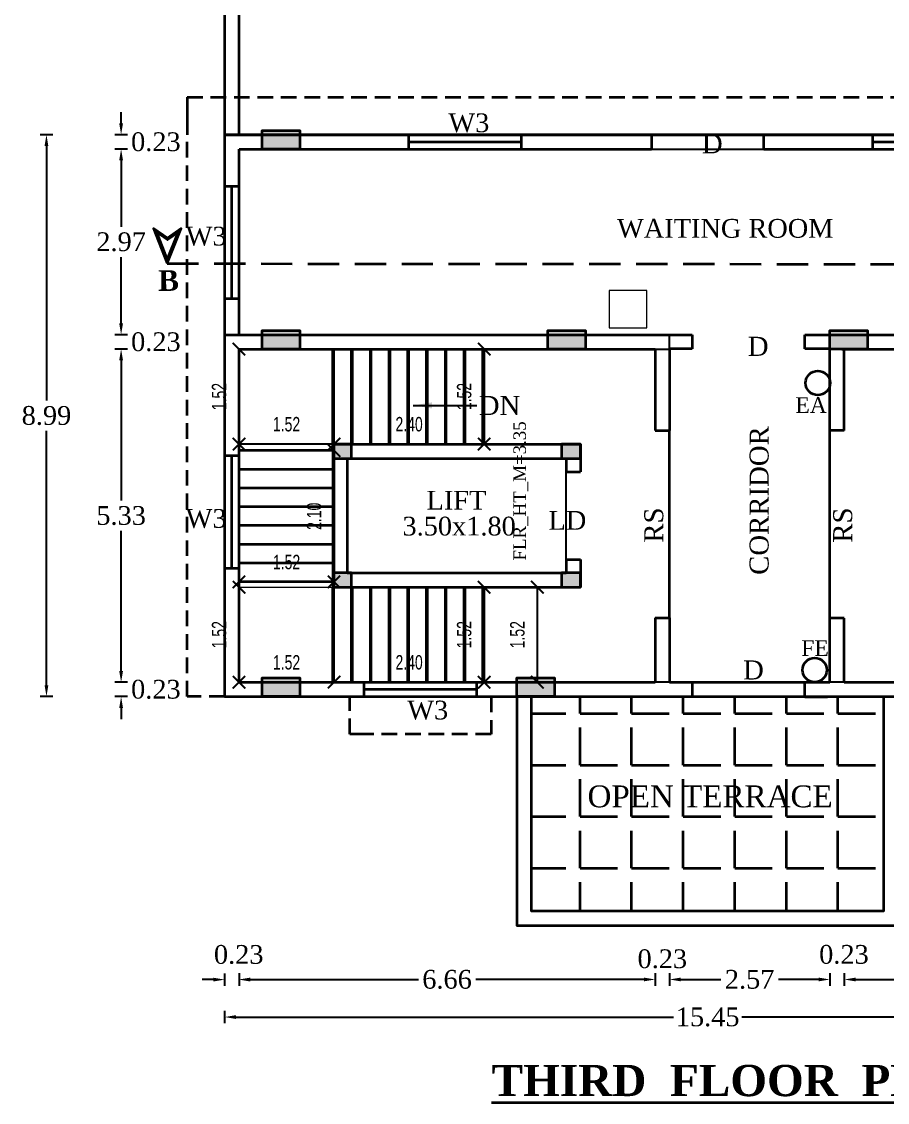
# Model space of a CAD drawing. Header units: metres. Extents: x 7518 to 7619, y -2370 to -2298.
# Drawn here: x 7596.47 to 7610.32, y -2367.58 to -2350.29 of the extents above; entities that cross this region are included whole.
import ezdxf

# ---------------------------------------------------------------- set-up
doc = ezdxf.new("R2010")
doc.units = ezdxf.units.M
doc.header["$MEASUREMENT"] = 0
doc.header["$PDMODE"] = 98
doc.linetypes.add('DASHED', pattern=[0.75, 0.5, -0.25])
doc.linetypes.add('DASHED2', pattern=[0.375, 0.25, -0.125])
for name, color, linetype in [('BLK_1_FLR_3_AC_ROOM_1', 2, 'Continuous'), ('BLK_1_FLR_3_BLT_UP_AREA', 18, 'Continuous'), ('BLK_1_FLR_3_CARPET_AREA', 10, 'Continuous'), ('BLK_1_FLR_3_EXIT_WIDTH_STAIR', 1, 'Continuous'), ('BLK_1_FLR_3_LIFT_1', 30, 'Continuous'), ('BLK_1_FLR_3_STAIR_1', 1, 'Continuous'), ('BLK_1_FLR_4_ROOF_AREA', 54, 'Continuous')]:
    doc.layers.add(name, color=color, linetype=linetype)
for name, color, linetype, lineweight in [('BLK_1_FLR_3_DRINKING_WATER', 7, 'Continuous', 5), ('BLK_1_FLR_3_STAIR_1_FLIGHT_1', 7, 'Continuous', 0), ('BLK_1_FLR_3_STAIR_1_FLIGHT_2', 7, 'Continuous', 0), ('BLK_1_FLR_3_STAIR_1_FLIGHT_3', 7, 'Continuous', 0), ('BLK_1_FLR_3_STAIR_1_LANDING_1', 7, 'Continuous', 0), ('BLK_1_FLR_3_STAIR_1_LANDING_2', 7, 'Continuous', 0)]:
    doc.layers.add(name, color=color, linetype=linetype, lineweight=lineweight)
doc.styles.add('DIM 100', font='ARIALN.TTF', dxfattribs={"width": 0.85, "height": 0.23})
doc.styles.get("Standard").update_dxf_attribs({"font": 'times.ttf'})
doc.dimstyles.new('GRID DIM 400', dxfattribs={"dimscale": 0, "dimtxt": 0.8, "dimasz": 0.2, "dimexe": 0, "dimexo": 0, "dimgap": 0.2, "dimtad": 0, "dimlfac": -0.1, "dimzin": 1, "dimdsep": 46, "dimtxsty": 'DIM 100', "dimblk": 'ARCHTICK', "dimcen": 0, "dimclrd": 256, "dimclre": 252, "dimclrt": 4, "dimazin": 0, "dimtfac": 1, "dimtix": 1, "dimtofl": 0, "dimtmove": 2, "dimatfit": 0, "dimfxl": 0, "dimtolj": 1, "dimtzin": 0, "dimarcsym": 0})
doc.dimstyles.get("Standard").update_dxf_attribs({"dimtxt": 0.3, "dimasz": 0.18, "dimexe": 0.1, "dimexo": 0.1, "dimgap": 0.09, "dimtad": 0, "dimtih": 1, "dimtoh": 1, "dimzin": 0, "dimdsep": 46, "dimtxsty": 'Standard', "dimcen": 0.09, "dimadec": 0, "dimazin": 0, "dimtfac": 1, "dimtofl": 0, "dimtmove": 0, "dimatfit": 3, "dimfxl": 0, "dimtolj": 1, "dimtzin": 0, "dimarcsym": 0})
doc.dimstyles.new('STANDARD$0', dxfattribs={"dimtxt": 0.3, "dimasz": 0.18, "dimexe": 0.1, "dimexo": 0.1, "dimgap": 0.09, "dimtad": 0, "dimtih": 1, "dimtoh": 1, "dimzin": 1, "dimdsep": 46, "dimtxsty": 'Standard', "dimcen": 0.1, "dimadec": 3, "dimazin": 0, "dimtfac": 1, "dimtofl": 0, "dimtmove": 0, "dimatfit": 3, "dimfxl": 0, "dimtolj": 1, "dimtzin": 0, "dimarcsym": 0})

# ---------------------------------------------------------------- blocks, each defined once
blk = doc.blocks.new('*D23')
at = {"color": 0, "lineweight": -2}
for p, q in [((7598.166, -2355.525), (7597.966, -2355.525)), ((7598.066, -2355.705), (7598.066, -2357.947)), ((7598.066, -2360.675), (7598.066, -2358.433)), ((7598.166, -2360.855), (7597.966, -2360.855))]:
    blk.add_line(p, q, dxfattribs=at)
at = {"color": 0, "lineweight": 35}
for points in [[(7598.036, -2355.705), (7598.096, -2355.705), (7598.066, -2355.525)], [(7598.036, -2360.675), (7598.096, -2360.675), (7598.066, -2360.855)]]:
    blk.add_solid(points, dxfattribs=at)
at = {"layer": 'Defpoints', "color": 0, "lineweight": 35}
for p in [(7598.907, -2355.525), (7598.066, -2360.855), (7598.907, -2360.855)]:
    blk.add_point(p, dxfattribs=at)
at = {"color": 0, "lineweight": 35, "insert": (7598.066, -2358.19), "char_height": 0.3, "attachment_point": 5}
blk.add_mtext('\\A1;5.33', dxfattribs=at)
blk = doc.blocks.new('*D24')
at = {"color": 0, "lineweight": -2}
for p, q in [((7598.066, -2355.115), (7598.066, -2354.935)), ((7598.166, -2355.295), (7597.966, -2355.295)), ((7598.166, -2355.525), (7597.966, -2355.525)), ((7598.066, -2355.705), (7598.066, -2355.885))]:
    blk.add_line(p, q, dxfattribs=at)
at = {"color": 0, "lineweight": 35}
for points in [[(7598.036, -2355.115), (7598.096, -2355.115), (7598.066, -2355.295)], [(7598.036, -2355.705), (7598.096, -2355.705), (7598.066, -2355.525)]]:
    blk.add_solid(points, dxfattribs=at)
at = {"layer": 'Defpoints', "color": 0, "lineweight": 35}
for p in [(7598.066, -2355.295), (7598.917, -2355.295), (7598.917, -2355.525)]:
    blk.add_point(p, dxfattribs=at)
at = {"color": 0, "lineweight": 35, "insert": (7598.622, -2355.41), "char_height": 0.3, "attachment_point": 5}
blk.add_mtext('\\A1;0.23', dxfattribs=at)
blk = doc.blocks.new('*D25')
at = {"color": 0, "lineweight": -2}
for p, q in [((7598.066, -2360.675), (7598.066, -2360.495)), ((7598.166, -2360.855), (7597.966, -2360.855)), ((7598.166, -2361.085), (7597.966, -2361.085)), ((7598.066, -2361.265), (7598.066, -2361.445))]:
    blk.add_line(p, q, dxfattribs=at)
at = {"color": 0, "lineweight": 35}
for points in [[(7598.036, -2360.675), (7598.096, -2360.675), (7598.066, -2360.855)], [(7598.036, -2361.265), (7598.096, -2361.265), (7598.066, -2361.085)]]:
    blk.add_solid(points, dxfattribs=at)
at = {"layer": 'Defpoints', "color": 0, "lineweight": 35}
for p in [(7598.066, -2360.855), (7598.917, -2360.855), (7598.917, -2361.085)]:
    blk.add_point(p, dxfattribs=at)
at = {"color": 0, "lineweight": 35, "insert": (7598.622, -2360.97), "char_height": 0.3, "attachment_point": 5}
blk.add_mtext('\\A1;0.23', dxfattribs=at)
blk = doc.blocks.new('*D10')
at = {"color": 0, "lineweight": -2}
for p, q in [((7599.722, -2365.513), (7599.722, -2365.713)), ((7599.952, -2365.513), (7599.952, -2365.713)), ((7599.542, -2365.613), (7599.362, -2365.613)), ((7600.132, -2365.613), (7600.312, -2365.613))]:
    blk.add_line(p, q, dxfattribs=at)
at = {"color": 0, "lineweight": 35}
for points in [[(7599.542, -2365.583), (7599.542, -2365.643), (7599.722, -2365.613)], [(7600.132, -2365.583), (7600.132, -2365.643), (7599.952, -2365.613)]]:
    blk.add_solid(points, dxfattribs=at)
at = {"layer": 'Defpoints', "color": 0, "lineweight": 35}
for p in [(7599.722, -2361.135), (7599.952, -2361.135), (7599.722, -2365.613)]:
    blk.add_point(p, dxfattribs=at)
at = {"color": 0, "lineweight": 35, "insert": (7599.947, -2365.213), "char_height": 0.3, "attachment_point": 5}
blk.add_mtext('\\A1;0.23', dxfattribs=at)
blk = doc.blocks.new('*D11')
at = {"color": 0, "lineweight": -2}
for p, q in [((7599.722, -2366.112), (7599.722, -2366.312)), ((7599.902, -2366.212), (7606.899, -2366.212)), ((7614.992, -2366.212), (7607.995, -2366.212)), ((7615.172, -2366.112), (7615.172, -2366.312))]:
    blk.add_line(p, q, dxfattribs=at)
at = {"color": 0, "lineweight": 35}
for points in [[(7599.902, -2366.182), (7599.902, -2366.242), (7599.722, -2366.212)], [(7614.992, -2366.182), (7614.992, -2366.242), (7615.172, -2366.212)]]:
    blk.add_solid(points, dxfattribs=at)
at = {"layer": 'Defpoints', "color": 0, "lineweight": 35}
for p in [(7599.722, -2361.365), (7615.172, -2361.365), (7615.172, -2366.212)]:
    blk.add_point(p, dxfattribs=at)
at = {"color": 0, "lineweight": 35, "insert": (7607.447, -2366.212), "char_height": 0.3, "attachment_point": 5}
blk.add_mtext('\\A1;15.45', dxfattribs=at)
blk = doc.blocks.new('*D6')
at = {"color": 0, "lineweight": -2}
for p, q in [((7606.837, -2365.511), (7606.837, -2365.711)), ((7609.402, -2365.511), (7609.402, -2365.711)), ((7607.017, -2365.611), (7607.656, -2365.611)), ((7609.222, -2365.611), (7608.582, -2365.611))]:
    blk.add_line(p, q, dxfattribs=at)
at = {"color": 0, "lineweight": 35}
for points in [[(7607.017, -2365.581), (7607.017, -2365.641), (7606.837, -2365.611)], [(7609.222, -2365.581), (7609.222, -2365.641), (7609.402, -2365.611)]]:
    blk.add_solid(points, dxfattribs=at)
at = {"layer": 'Defpoints', "color": 0, "lineweight": 35}
for p in [(7606.837, -2360.592), (7609.402, -2360.592), (7609.402, -2365.611)]:
    blk.add_point(p, dxfattribs=at)
at = {"color": 0, "lineweight": 35, "insert": (7608.119, -2365.611), "char_height": 0.3, "attachment_point": 5}
blk.add_mtext('\\A1;2.57', dxfattribs=at)
blk = doc.blocks.new('*D7')
at = {"color": 0, "lineweight": -2}
for p, q in [((7609.402, -2365.511), (7609.402, -2365.711)), ((7609.632, -2365.511), (7609.632, -2365.711)), ((7609.222, -2365.611), (7609.042, -2365.611)), ((7609.812, -2365.611), (7609.992, -2365.611))]:
    blk.add_line(p, q, dxfattribs=at)
at = {"color": 0, "lineweight": 35}
for points in [[(7609.222, -2365.581), (7609.222, -2365.641), (7609.402, -2365.611)], [(7609.812, -2365.581), (7609.812, -2365.641), (7609.632, -2365.611)]]:
    blk.add_solid(points, dxfattribs=at)
at = {"layer": 'Defpoints', "color": 0, "lineweight": 35}
for p in [(7609.402, -2361.133), (7609.632, -2361.133), (7609.402, -2365.611)]:
    blk.add_point(p, dxfattribs=at)
at = {"color": 0, "lineweight": 35, "insert": (7609.627, -2365.212), "char_height": 0.3, "attachment_point": 5}
blk.add_mtext('\\A1;0.23', dxfattribs=at)
blk = doc.blocks.new('*D9')
at = {"color": 0, "lineweight": -2}
for p, q in [((7599.952, -2365.511), (7599.952, -2365.711)), ((7606.607, -2365.511), (7606.607, -2365.711)), ((7600.132, -2365.611), (7602.82, -2365.611)), ((7606.427, -2365.611), (7603.739, -2365.611))]:
    blk.add_line(p, q, dxfattribs=at)
at = {"color": 0, "lineweight": 35}
for points in [[(7600.132, -2365.581), (7600.132, -2365.641), (7599.952, -2365.611)], [(7606.427, -2365.581), (7606.427, -2365.641), (7606.607, -2365.611)]]:
    blk.add_solid(points, dxfattribs=at)
at = {"layer": 'Defpoints', "color": 0, "lineweight": 35}
for p in [(7599.952, -2361.053), (7606.607, -2361.053), (7599.952, -2365.611)]:
    blk.add_point(p, dxfattribs=at)
at = {"color": 0, "lineweight": 35, "insert": (7603.279, -2365.611), "char_height": 0.3, "attachment_point": 5}
blk.add_mtext('\\A1;6.66', dxfattribs=at)
blk = doc.blocks.new('*D3')
at = {"color": 0, "lineweight": -2}
for p, q in [((7598.166, -2352.325), (7597.966, -2352.325)), ((7598.066, -2352.505), (7598.066, -2353.567)), ((7598.066, -2355.115), (7598.066, -2354.053)), ((7598.166, -2355.295), (7597.966, -2355.295))]:
    blk.add_line(p, q, dxfattribs=at)
at = {"color": 0, "lineweight": 35}
for points in [[(7598.036, -2352.505), (7598.096, -2352.505), (7598.066, -2352.325)], [(7598.036, -2355.115), (7598.096, -2355.115), (7598.066, -2355.295)]]:
    blk.add_solid(points, dxfattribs=at)
at = {"layer": 'Defpoints', "color": 0, "lineweight": 35}
for p in [(7598.924, -2352.325), (7598.066, -2355.295), (7598.924, -2355.295)]:
    blk.add_point(p, dxfattribs=at)
at = {"color": 0, "lineweight": 35, "insert": (7598.066, -2353.81), "char_height": 0.3, "attachment_point": 5}
blk.add_mtext('\\A1;2.97', dxfattribs=at)
blk = doc.blocks.new('*D4')
at = {"color": 0, "lineweight": -2}
for p, q in [((7596.972, -2352.095), (7596.772, -2352.095)), ((7596.872, -2352.275), (7596.872, -2356.347)), ((7596.872, -2360.905), (7596.872, -2356.833)), ((7596.972, -2361.085), (7596.772, -2361.085))]:
    blk.add_line(p, q, dxfattribs=at)
at = {"color": 0, "lineweight": 35}
for points in [[(7596.842, -2352.275), (7596.902, -2352.275), (7596.872, -2352.095)], [(7596.842, -2360.905), (7596.902, -2360.905), (7596.872, -2361.085)]]:
    blk.add_solid(points, dxfattribs=at)
at = {"layer": 'Defpoints', "color": 0, "lineweight": 35}
for p in [(7596.872, -2352.095), (7599.525, -2352.095), (7599.525, -2361.085)]:
    blk.add_point(p, dxfattribs=at)
at = {"color": 0, "lineweight": 35, "insert": (7596.872, -2356.59), "char_height": 0.3, "attachment_point": 5}
blk.add_mtext('\\A1;8.99', dxfattribs=at)
blk = doc.blocks.new('*D5')
at = {"color": 0, "lineweight": -2}
for p, q in [((7598.066, -2351.915), (7598.066, -2351.735)), ((7598.166, -2352.095), (7597.966, -2352.095)), ((7598.166, -2352.325), (7597.966, -2352.325)), ((7598.066, -2352.505), (7598.066, -2352.685))]:
    blk.add_line(p, q, dxfattribs=at)
at = {"color": 0, "lineweight": 35}
for points in [[(7598.036, -2351.915), (7598.096, -2351.915), (7598.066, -2352.095)], [(7598.036, -2352.505), (7598.096, -2352.505), (7598.066, -2352.325)]]:
    blk.add_solid(points, dxfattribs=at)
at = {"layer": 'Defpoints', "color": 0, "lineweight": 35}
for p in [(7598.066, -2352.095), (7598.917, -2352.095), (7598.917, -2352.325)]:
    blk.add_point(p, dxfattribs=at)
at = {"color": 0, "lineweight": 35, "insert": (7598.622, -2352.21), "char_height": 0.3, "attachment_point": 5}
blk.add_mtext('\\A1;0.23', dxfattribs=at)
blk = doc.blocks.new('*D66')
at = {"color": 0, "lineweight": -2}
for p, q in [((7606.607, -2365.511), (7606.607, -2365.711)), ((7606.837, -2365.511), (7606.837, -2365.711)), ((7606.427, -2365.611), (7606.247, -2365.611)), ((7607.017, -2365.611), (7607.197, -2365.611))]:
    blk.add_line(p, q, dxfattribs=at)
at = {"color": 0, "lineweight": 35}
for points in [[(7606.427, -2365.581), (7606.427, -2365.641), (7606.607, -2365.611)], [(7607.017, -2365.581), (7607.017, -2365.641), (7606.837, -2365.611)]]:
    blk.add_solid(points, dxfattribs=at)
at = {"layer": 'Defpoints', "color": 0, "lineweight": 35}
for p in [(7606.607, -2365.076), (7606.837, -2365.076), (7606.837, -2365.611)]:
    blk.add_point(p, dxfattribs=at)
at = {"color": 0, "lineweight": 35, "insert": (7606.722, -2365.282), "char_height": 0.3, "attachment_point": 5}
blk.add_mtext('\\A1;0.23', dxfattribs=at)
blk = doc.blocks.new('*D67')
at = {"color": 0, "lineweight": -2}
for p, q in [((7609.632, -2365.511), (7609.632, -2365.711)), ((7614.942, -2365.511), (7614.942, -2365.711)), ((7609.812, -2365.611), (7611.847, -2365.611)), ((7614.762, -2365.611), (7612.727, -2365.611))]:
    blk.add_line(p, q, dxfattribs=at)
at = {"color": 0, "lineweight": 35}
for points in [[(7609.812, -2365.581), (7609.812, -2365.641), (7609.632, -2365.611)], [(7614.762, -2365.581), (7614.762, -2365.641), (7614.942, -2365.611)]]:
    blk.add_solid(points, dxfattribs=at)
at = {"layer": 'Defpoints', "color": 0, "lineweight": 35}
for p in [(7609.632, -2362.762), (7614.942, -2362.762), (7614.942, -2365.611)]:
    blk.add_point(p, dxfattribs=at)
at = {"color": 0, "lineweight": 35, "insert": (7612.287, -2365.611), "char_height": 0.3, "attachment_point": 5}
blk.add_mtext('\\A1;5.31', dxfattribs=at)
blk = doc.blocks.new('_ArchTick')
at = {"color": 0, "linetype": 'ByBlock', "const_width": 0.15}
blk.add_lwpolyline([(-0.5, -0.5), (0.5, 0.5)], dxfattribs=at)
blk = doc.blocks.new('*D94')
at = {"layer": 'BLK_1_FLR_3_STAIR_1_FLIGHT_1', "color": 2, "linetype": 'Continuous', "lineweight": -2}
blk.add_line((7603.872, -2359.335), (7603.872, -2360.855), dxfattribs=at)
at = {"layer": 'Defpoints', "color": 0, "linetype": 'Continuous', "lineweight": 35}
for p in [(7603.872, -2359.335, -3.137), (7603.872, -2360.855, -3.137), (7603.872, -2360.855)]:
    blk.add_point(p, dxfattribs=at)
at = {"layer": 'BLK_1_FLR_3_STAIR_1_FLIGHT_1', "color": 2, "linetype": 'Continuous', "lineweight": -2, "xscale": 0.2, "yscale": 0.2, "zscale": 0.2}
for p, rotation in [((7603.872, -2359.335), 90), ((7603.872, -2360.855), 270)]:
    blk.add_blockref('_ArchTick', p, dxfattribs=dict(at, rotation=rotation))
at = {"layer": 'BLK_1_FLR_3_STAIR_1_FLIGHT_1', "color": 2, "linetype": 'Continuous', "insert": (7603.554, -2360.095), "char_height": 0.23, "attachment_point": 5, "rotation": 90, "style": 'DIM 100'}
blk.add_mtext('\\A1;1.52', dxfattribs=at)
blk = doc.blocks.new('*D95')
at = {"layer": 'BLK_1_FLR_3_STAIR_1_FLIGHT_2', "color": 2, "linetype": 'Continuous', "lineweight": -2}
blk.add_line((7601.472, -2359.25), (7599.952, -2359.25), dxfattribs=at)
at = {"layer": 'Defpoints', "color": 0, "linetype": 'Continuous', "lineweight": 35}
for p in [(7599.952, -2359.25, -3.137), (7599.952, -2359.25), (7601.472, -2359.25, -3.137)]:
    blk.add_point(p, dxfattribs=at)
at = {"layer": 'BLK_1_FLR_3_STAIR_1_FLIGHT_2', "color": 2, "linetype": 'Continuous', "lineweight": -2, "xscale": 0.2, "yscale": 0.2, "zscale": 0.2, "rotation": 180}
blk.add_blockref('_ArchTick', (7599.952, -2359.25), dxfattribs=at)
at = {"layer": 'BLK_1_FLR_3_STAIR_1_FLIGHT_2', "color": 2, "linetype": 'Continuous', "lineweight": -2, "xscale": 0.2, "yscale": 0.2, "zscale": 0.2}
blk.add_blockref('_ArchTick', (7601.472, -2359.25), dxfattribs=at)
at = {"layer": 'BLK_1_FLR_3_STAIR_1_FLIGHT_2', "color": 2, "linetype": 'Continuous', "insert": (7600.712, -2358.933), "char_height": 0.23, "attachment_point": 5, "style": 'DIM 100'}
blk.add_mtext('\\A1;1.52', dxfattribs=at)
blk = doc.blocks.new('*D96')
at = {"layer": 'BLK_1_FLR_3_STAIR_1_FLIGHT_1', "color": 252, "linetype": 'Continuous', "lineweight": -2}
blk.add_line((7601.472, -2360.855), (7601.472, -2360.855), dxfattribs=at)
at = {"layer": 'BLK_1_FLR_3_STAIR_1_FLIGHT_1', "color": 1, "linetype": 'Continuous', "lineweight": -2}
blk.add_line((7603.872, -2360.855), (7601.472, -2360.855), dxfattribs=at)
at = {"layer": 'Defpoints', "color": 0, "linetype": 'Continuous', "lineweight": 35}
for p in [(7601.472, -2360.855), (7601.472, -2360.855), (7603.872, -2360.855)]:
    blk.add_point(p, dxfattribs=at)
at = {"layer": 'BLK_1_FLR_3_STAIR_1_FLIGHT_1', "color": 1, "linetype": 'Continuous', "lineweight": -2, "xscale": 0.2, "yscale": 0.2, "zscale": 0.2, "rotation": 180}
blk.add_blockref('_ArchTick', (7601.472, -2360.855), dxfattribs=at)
at = {"layer": 'BLK_1_FLR_3_STAIR_1_FLIGHT_1', "color": 1, "linetype": 'Continuous', "lineweight": -2, "xscale": 0.2, "yscale": 0.2, "zscale": 0.2}
blk.add_blockref('_ArchTick', (7603.872, -2360.855), dxfattribs=at)
at = {"layer": 'BLK_1_FLR_3_STAIR_1_FLIGHT_1', "color": 1, "linetype": 'Continuous', "insert": (7602.672, -2360.538), "char_height": 0.23, "attachment_point": 5, "style": 'DIM 100'}
blk.add_mtext('\\A1;2.40', dxfattribs=at)
blk = doc.blocks.new('*D97')
at = {"layer": 'BLK_1_FLR_3_STAIR_1_FLIGHT_2', "color": 252, "linetype": 'Continuous', "lineweight": -2}
blk.add_line((7601.472, -2357.15), (7601.472, -2357.15), dxfattribs=at)
at = {"layer": 'BLK_1_FLR_3_STAIR_1_FLIGHT_2', "color": 1, "linetype": 'Continuous', "lineweight": -2}
blk.add_line((7601.472, -2357.15), (7601.472, -2359.25), dxfattribs=at)
at = {"layer": 'Defpoints', "color": 0, "linetype": 'Continuous', "lineweight": 35}
for p in [(7601.472, -2357.15), (7601.472, -2359.25), (7601.472, -2359.25)]:
    blk.add_point(p, dxfattribs=at)
at = {"layer": 'BLK_1_FLR_3_STAIR_1_FLIGHT_2', "color": 1, "linetype": 'Continuous', "lineweight": -2, "xscale": 0.2, "yscale": 0.2, "zscale": 0.2}
for p, rotation in [((7601.472, -2357.15), 90), ((7601.472, -2359.25), 270)]:
    blk.add_blockref('_ArchTick', p, dxfattribs=dict(at, rotation=rotation))
at = {"layer": 'BLK_1_FLR_3_STAIR_1_FLIGHT_2', "color": 1, "linetype": 'Continuous', "insert": (7601.154, -2358.2), "char_height": 0.23, "attachment_point": 5, "rotation": 90, "style": 'DIM 100'}
blk.add_mtext('\\A1;2.10', dxfattribs=at)
blk = doc.blocks.new('*D98')
at = {"layer": 'BLK_1_FLR_3_STAIR_1_LANDING_1', "color": 252, "linetype": 'Continuous', "lineweight": -2}
blk.add_line((7599.952, -2359.335), (7599.952, -2359.335), dxfattribs=at)
at = {"layer": 'BLK_1_FLR_3_STAIR_1_LANDING_1', "color": 1, "linetype": 'Continuous', "lineweight": -2}
blk.add_line((7599.952, -2359.335), (7599.952, -2360.855), dxfattribs=at)
at = {"layer": 'Defpoints', "color": 0, "linetype": 'Continuous', "lineweight": 35}
for p in [(7599.952, -2359.335), (7599.952, -2360.855), (7599.952, -2360.855)]:
    blk.add_point(p, dxfattribs=at)
at = {"layer": 'BLK_1_FLR_3_STAIR_1_LANDING_1', "color": 1, "linetype": 'Continuous', "lineweight": -2, "xscale": 0.2, "yscale": 0.2, "zscale": 0.2}
for p, rotation in [((7599.952, -2359.335), 90), ((7599.952, -2360.855), 270)]:
    blk.add_blockref('_ArchTick', p, dxfattribs=dict(at, rotation=rotation))
at = {"layer": 'BLK_1_FLR_3_STAIR_1_LANDING_1', "color": 1, "linetype": 'Continuous', "insert": (7599.634, -2360.095), "char_height": 0.23, "attachment_point": 5, "rotation": 90, "style": 'DIM 100'}
blk.add_mtext('\\A1;1.52', dxfattribs=at)
blk = doc.blocks.new('*D99')
at = {"layer": 'BLK_1_FLR_3_STAIR_1_LANDING_1', "color": 2, "linetype": 'Continuous', "lineweight": -2}
blk.add_line((7601.472, -2360.855), (7599.952, -2360.855), dxfattribs=at)
at = {"layer": 'Defpoints', "color": 0, "linetype": 'Continuous', "lineweight": 35}
for p in [(7599.952, -2360.855), (7599.952, -2360.855), (7601.472, -2360.855)]:
    blk.add_point(p, dxfattribs=at)
at = {"layer": 'BLK_1_FLR_3_STAIR_1_LANDING_1', "color": 2, "linetype": 'Continuous', "lineweight": -2, "xscale": 0.2, "yscale": 0.2, "zscale": 0.2, "rotation": 180}
blk.add_blockref('_ArchTick', (7599.952, -2360.855), dxfattribs=at)
at = {"layer": 'BLK_1_FLR_3_STAIR_1_LANDING_1', "color": 2, "linetype": 'Continuous', "lineweight": -2, "xscale": 0.2, "yscale": 0.2, "zscale": 0.2}
blk.add_blockref('_ArchTick', (7601.472, -2360.855), dxfattribs=at)
at = {"layer": 'BLK_1_FLR_3_STAIR_1_LANDING_1', "color": 2, "linetype": 'Continuous', "insert": (7600.712, -2360.538), "char_height": 0.23, "attachment_point": 5, "style": 'DIM 100'}
blk.add_mtext('\\A1;1.52', dxfattribs=at)
blk = doc.blocks.new('*D100')
at = {"layer": 'BLK_1_FLR_3_EXIT_WIDTH_STAIR', "color": 252, "lineweight": -2}
for p, q in [((7604.657, -2359.335), (7604.722, -2359.335)), ((7604.472, -2360.855), (7604.722, -2360.855))]:
    blk.add_line(p, q, dxfattribs=at)
at = {"layer": 'BLK_1_FLR_3_EXIT_WIDTH_STAIR', "color": 1, "lineweight": -2}
blk.add_line((7604.722, -2359.335), (7604.722, -2360.855), dxfattribs=at)
at = {"layer": 'Defpoints', "color": 0, "lineweight": 35}
for p in [(7603.872, -2359.335, 3.137), (7603.872, -2360.855), (7604.722, -2360.855)]:
    blk.add_point(p, dxfattribs=at)
at = {"layer": 'BLK_1_FLR_3_EXIT_WIDTH_STAIR', "color": 1, "lineweight": -2, "xscale": 0.2, "yscale": 0.2, "zscale": 0.2}
for p, rotation in [((7604.722, -2359.335), 90), ((7604.722, -2360.855), 270)]:
    blk.add_blockref('_ArchTick', p, dxfattribs=dict(at, rotation=rotation))
at = {"layer": 'BLK_1_FLR_3_EXIT_WIDTH_STAIR', "color": 1, "insert": (7604.405, -2360.095), "char_height": 0.23, "attachment_point": 5, "rotation": 90, "style": 'DIM 100'}
blk.add_mtext('\\A1;1.52', dxfattribs=at)
blk = doc.blocks.new('*D101')
at = {"layer": 'BLK_1_FLR_3_STAIR_1_FLIGHT_3', "color": 2, "linetype": 'Continuous', "lineweight": -2}
blk.add_line((7603.872, -2355.525), (7603.872, -2357.045), dxfattribs=at)
at = {"layer": 'Defpoints', "color": 0, "linetype": 'Continuous', "lineweight": 35}
for p in [(7603.872, -2355.525, -3.137), (7603.872, -2357.045, -3.137), (7603.872, -2357.045)]:
    blk.add_point(p, dxfattribs=at)
at = {"layer": 'BLK_1_FLR_3_STAIR_1_FLIGHT_3', "color": 2, "linetype": 'Continuous', "lineweight": -2, "xscale": 0.2, "yscale": 0.2, "zscale": 0.2}
for p, rotation in [((7603.872, -2355.525), 90), ((7603.872, -2357.045), 270)]:
    blk.add_blockref('_ArchTick', p, dxfattribs=dict(at, rotation=rotation))
at = {"layer": 'BLK_1_FLR_3_STAIR_1_FLIGHT_3', "color": 2, "linetype": 'Continuous', "insert": (7603.554, -2356.285), "char_height": 0.23, "attachment_point": 5, "rotation": 90, "style": 'DIM 100'}
blk.add_mtext('\\A1;1.52', dxfattribs=at)
blk = doc.blocks.new('*D102')
at = {"layer": 'BLK_1_FLR_3_STAIR_1_FLIGHT_3', "color": 252, "linetype": 'Continuous', "lineweight": -2}
blk.add_line((7601.472, -2357.045), (7601.472, -2357.045), dxfattribs=at)
at = {"layer": 'BLK_1_FLR_3_STAIR_1_FLIGHT_3', "color": 1, "linetype": 'Continuous', "lineweight": -2}
blk.add_line((7603.872, -2357.045), (7601.472, -2357.045), dxfattribs=at)
at = {"layer": 'Defpoints', "color": 0, "linetype": 'Continuous', "lineweight": 35}
for p in [(7601.472, -2357.045), (7601.472, -2357.045), (7603.872, -2357.045)]:
    blk.add_point(p, dxfattribs=at)
at = {"layer": 'BLK_1_FLR_3_STAIR_1_FLIGHT_3', "color": 1, "linetype": 'Continuous', "lineweight": -2, "xscale": 0.2, "yscale": 0.2, "zscale": 0.2, "rotation": 180}
blk.add_blockref('_ArchTick', (7601.472, -2357.045), dxfattribs=at)
at = {"layer": 'BLK_1_FLR_3_STAIR_1_FLIGHT_3', "color": 1, "linetype": 'Continuous', "lineweight": -2, "xscale": 0.2, "yscale": 0.2, "zscale": 0.2}
blk.add_blockref('_ArchTick', (7603.872, -2357.045), dxfattribs=at)
at = {"layer": 'BLK_1_FLR_3_STAIR_1_FLIGHT_3', "color": 1, "linetype": 'Continuous', "insert": (7602.672, -2356.728), "char_height": 0.23, "attachment_point": 5, "style": 'DIM 100'}
blk.add_mtext('\\A1;2.40', dxfattribs=at)
blk = doc.blocks.new('*D103')
at = {"layer": 'BLK_1_FLR_3_STAIR_1_LANDING_2', "color": 252, "linetype": 'Continuous', "lineweight": -2}
blk.add_line((7599.952, -2355.525), (7599.952, -2355.525), dxfattribs=at)
at = {"layer": 'BLK_1_FLR_3_STAIR_1_LANDING_2', "color": 1, "linetype": 'Continuous', "lineweight": -2}
blk.add_line((7599.952, -2355.525), (7599.952, -2357.045), dxfattribs=at)
at = {"layer": 'Defpoints', "color": 0, "linetype": 'Continuous', "lineweight": 35}
for p in [(7599.952, -2355.525), (7599.952, -2357.045), (7599.952, -2357.045)]:
    blk.add_point(p, dxfattribs=at)
at = {"layer": 'BLK_1_FLR_3_STAIR_1_LANDING_2', "color": 1, "linetype": 'Continuous', "lineweight": -2, "xscale": 0.2, "yscale": 0.2, "zscale": 0.2}
for p, rotation in [((7599.952, -2355.525), 90), ((7599.952, -2357.045), 270)]:
    blk.add_blockref('_ArchTick', p, dxfattribs=dict(at, rotation=rotation))
at = {"layer": 'BLK_1_FLR_3_STAIR_1_LANDING_2', "color": 1, "linetype": 'Continuous', "insert": (7599.634, -2356.285), "char_height": 0.23, "attachment_point": 5, "rotation": 90, "style": 'DIM 100'}
blk.add_mtext('\\A1;1.52', dxfattribs=at)
blk = doc.blocks.new('*D104')
at = {"layer": 'BLK_1_FLR_3_STAIR_1_LANDING_2', "color": 2, "linetype": 'Continuous', "lineweight": -2}
blk.add_line((7601.472, -2357.045), (7599.952, -2357.045), dxfattribs=at)
at = {"layer": 'Defpoints', "color": 0, "linetype": 'Continuous', "lineweight": 35}
for p in [(7599.952, -2357.045), (7599.952, -2357.045), (7601.472, -2357.045)]:
    blk.add_point(p, dxfattribs=at)
at = {"layer": 'BLK_1_FLR_3_STAIR_1_LANDING_2', "color": 2, "linetype": 'Continuous', "lineweight": -2, "xscale": 0.2, "yscale": 0.2, "zscale": 0.2, "rotation": 180}
blk.add_blockref('_ArchTick', (7599.952, -2357.045), dxfattribs=at)
at = {"layer": 'BLK_1_FLR_3_STAIR_1_LANDING_2', "color": 2, "linetype": 'Continuous', "lineweight": -2, "xscale": 0.2, "yscale": 0.2, "zscale": 0.2}
blk.add_blockref('_ArchTick', (7601.472, -2357.045), dxfattribs=at)
at = {"layer": 'BLK_1_FLR_3_STAIR_1_LANDING_2', "color": 2, "linetype": 'Continuous', "insert": (7600.712, -2356.728), "char_height": 0.23, "attachment_point": 5, "style": 'DIM 100'}
blk.add_mtext('\\A1;1.52', dxfattribs=at)

msp = doc.modelspace()

# ---------------------------------------------------------------- hatches: boundary and pattern name
at = {"lineweight": 35}
for points in [[(7600.922, -2352.325), (7600.922, -2352.025), (7600.322, -2352.025), (7600.322, -2352.325)], [(7600.922, -2355.525), (7600.922, -2355.225), (7600.322, -2355.225), (7600.322, -2355.525)], [(7605.492, -2355.525), (7605.492, -2355.225), (7604.892, -2355.225), (7604.892, -2355.525)], [(7610.002, -2355.525), (7610.002, -2355.225), (7609.402, -2355.225), (7609.402, -2355.525)], [(7600.922, -2361.085), (7600.922, -2360.785), (7600.322, -2360.785), (7600.322, -2361.085)], [(7604.997, -2361.085), (7604.997, -2360.785), (7604.397, -2360.785), (7604.397, -2361.085)]]:
    msp.add_hatch(color=256, dxfattribs=at).paths.add_polyline_path(points)
h = msp.add_hatch(color=256, dxfattribs=at)
h.paths.add_polyline_path([(7601.602, -2357.045), (7601.452, -2357.045), (7601.452, -2357.275), (7601.602, -2357.275)])
h.paths.add_polyline_path([(7601.752, -2357.045), (7601.602, -2357.045), (7601.602, -2357.275), (7601.752, -2357.275)])
h = msp.add_hatch(color=256, dxfattribs=at)
h.paths.add_polyline_path([(7605.262, -2357.045), (7605.112, -2357.045), (7605.112, -2357.275), (7605.262, -2357.275)])
h.paths.add_polyline_path([(7605.412, -2357.045), (7605.262, -2357.045), (7605.262, -2357.275), (7605.412, -2357.275)])
h = msp.add_hatch(color=256, dxfattribs=at)
h.paths.add_polyline_path([(7601.602, -2359.105), (7601.452, -2359.105), (7601.452, -2359.335), (7601.602, -2359.335)])
h.paths.add_polyline_path([(7601.752, -2359.105), (7601.602, -2359.105), (7601.602, -2359.335), (7601.752, -2359.335)])
h = msp.add_hatch(color=256, dxfattribs=at)
h.paths.add_polyline_path([(7605.262, -2359.105), (7605.112, -2359.105), (7605.112, -2359.335), (7605.262, -2359.335)])
h.paths.add_polyline_path([(7605.412, -2359.105), (7605.262, -2359.105), (7605.262, -2359.335), (7605.412, -2359.335)])
h = msp.add_hatch(dxfattribs=at)
h.set_pattern_fill('ANGLE', color=256, scale=3, style=0)
h.set_pattern_definition([(0, (-156.1941, -697.33115), (0, 0.825), [0.6, -0.225]), (90, (-156.1941, -697.33115), (-0.825, 1e-16), [0.6, -0.225])])
h.paths.add_polyline_path([(7607.199, -2361.085), (7604.627, -2361.085), (7604.627, -2364.515), (7610.267, -2364.515), (7610.267, -2361.088), (7609.362, -2361.088), (7608.999, -2361.088)])
h.paths.add_polyline_path([(7605.436, -2362.953), (7609.448, -2362.953), (7609.448, -2362.416), (7605.436, -2362.416)], flags=24)
h.paths.add_polyline_path([(7607.938, -2361.087), (7608.412, -2361.087), (7608.412, -2360.64), (7607.938, -2360.64)], flags=9)

# ---------------------------------------------------------------- linework, layer by layer
for p, q in [((7599.952, -2352.095), (7599.952, -2332.355)), ((7599.122, -2351.495), (7599.122, -2352.095)), ((7599.722, -2352.095), (7606.547, -2352.095)), ((7602.663, -2352.095), (7602.663, -2352.325)), ((7602.663, -2352.21), (7604.463, -2352.21)), ((7604.463, -2352.095), (7604.463, -2352.325)), ((7606.547, -2352.095), (7606.547, -2352.325)), ((7606.547, -2352.095), (7608.347, -2352.095)), ((7608.347, -2352.095), (7615.172, -2352.095)), ((7608.347, -2352.325), (7608.347, -2352.095)), ((7610.083, -2352.095), (7610.083, -2352.325)), ((7610.083, -2352.21), (7611.883, -2352.21)), ((7599.952, -2355.295), (7599.952, -2352.325)), ((7599.952, -2352.325), (7606.547, -2352.325)), ((7608.347, -2352.325), (7614.942, -2352.325)), ((7599.722, -2352.918), (7599.952, -2352.918)), ((7599.837, -2354.718), (7599.837, -2352.918)), ((7599.722, -2354.718), (7599.952, -2354.718)), ((7599.722, -2355.295), (7607.199, -2355.295)), ((7607.199, -2355.295), (7607.199, -2355.522)), ((7608.999, -2355.295), (7614.942, -2355.295)), ((7608.999, -2355.522), (7608.999, -2355.295)), ((7599.952, -2355.525), (7606.607, -2355.525)), ((7599.952, -2360.855), (7599.952, -2355.525)), ((7601.452, -2357.045), (7601.452, -2355.525)), ((7601.752, -2357.045), (7601.752, -2355.525)), ((7602.052, -2357.045), (7602.052, -2355.525)), ((7602.352, -2357.045), (7602.352, -2355.525)), ((7602.652, -2357.045), (7602.652, -2355.525)), ((7602.952, -2357.045), (7602.952, -2355.525)), ((7603.252, -2357.045), (7603.252, -2355.525)), ((7603.552, -2357.045), (7603.552, -2355.525)), ((7603.852, -2357.045), (7603.852, -2355.525)), ((7606.607, -2355.525), (7606.607, -2356.825)), ((7606.837, -2355.522), (7606.837, -2356.825)), ((7607.199, -2355.522), (7606.837, -2355.522)), ((7609.402, -2355.522), (7608.999, -2355.522)), ((7609.402, -2360.855), (7609.402, -2355.525)), ((7609.592, -2355.525), (7614.942, -2355.525)), ((7609.632, -2356.828), (7609.632, -2355.528)), ((7606.607, -2356.825), (7606.837, -2356.825)), ((7606.837, -2359.825), (7606.837, -2356.825)), ((7609.632, -2356.828), (7609.402, -2356.828)), ((7609.402, -2359.828), (7609.402, -2356.828)), ((7601.452, -2357.045), (7601.452, -2359.335)), ((7601.452, -2357.045), (7605.412, -2357.045)), ((7605.412, -2357.045), (7605.412, -2357.49)), ((7599.722, -2357.228), (7599.952, -2357.228)), ((7599.837, -2359.028), (7599.837, -2357.228)), ((7601.452, -2357.15), (7599.952, -2357.15)), ((7601.682, -2357.275), (7601.682, -2359.105)), ((7601.682, -2357.275), (7605.182, -2357.275)), ((7605.182, -2357.275), (7605.182, -2357.49)), ((7601.452, -2357.45), (7599.952, -2357.45)), ((7605.182, -2357.49), (7605.412, -2357.49)), ((7601.452, -2357.75), (7599.952, -2357.75)), ((7601.452, -2358.05), (7599.952, -2358.05)), ((7601.452, -2358.35), (7599.952, -2358.35)), ((7601.452, -2358.65), (7599.952, -2358.65)), ((7601.452, -2358.95), (7599.952, -2358.95)), ((7605.182, -2358.89), (7605.182, -2359.105)), ((7605.182, -2358.89), (7605.412, -2358.89)), ((7605.412, -2358.89), (7605.412, -2359.335)), ((7599.722, -2359.028), (7599.952, -2359.028)), ((7601.682, -2359.105), (7605.182, -2359.105)), ((7601.452, -2359.25), (7599.952, -2359.25)), ((7601.452, -2359.335), (7605.412, -2359.335)), ((7601.452, -2359.335), (7601.452, -2360.855)), ((7601.452, -2360.855), (7601.452, -2359.335)), ((7601.752, -2360.855), (7601.752, -2359.335)), ((7602.052, -2360.855), (7602.052, -2359.335)), ((7602.352, -2360.855), (7602.352, -2359.335)), ((7602.652, -2360.855), (7602.652, -2359.335)), ((7602.952, -2360.855), (7602.952, -2359.335)), ((7603.252, -2360.855), (7603.252, -2359.335)), ((7603.552, -2360.855), (7603.552, -2359.335)), ((7603.852, -2360.855), (7603.852, -2359.335)), ((7606.607, -2359.825), (7606.607, -2360.855)), ((7606.607, -2359.825), (7606.837, -2359.825)), ((7606.837, -2359.825), (7606.837, -2360.855)), ((7609.632, -2359.828), (7609.402, -2359.828)), ((7609.632, -2360.855), (7609.632, -2359.828)), ((7599.952, -2360.855), (7606.607, -2360.855)), ((7601.953, -2361.085), (7601.953, -2360.855)), ((7603.753, -2361.085), (7603.753, -2360.855)), ((7606.837, -2360.855), (7607.199, -2360.855)), ((7607.199, -2360.855), (7607.199, -2361.085)), ((7607.199, -2360.856), (7608.999, -2360.858)), ((7603.753, -2360.97), (7601.953, -2360.97)), ((7599.722, -2361.085), (7607.199, -2361.085)), ((7599.722, -2361.085), (7600.322, -2361.085)), ((7599.722, -2361.085), (7599.952, -2361.085)), ((7599.722, -2361.085), (7599.952, -2361.085)), ((7607.199, -2361.085), (7608.999, -2361.088)), ((7608.999, -2361.088), (7609.362, -2361.088)), ((7610.267, -2361.088), (7609.362, -2361.088))]:
    msp.add_line(p, q, dxfattribs=at)
at = {"linetype": 'DASHED2', "lineweight": 35}
msp.add_line((7599.122, -2351.495), (7615.772, -2351.495), dxfattribs=at)
at = {"linetype": 'DASHED', "lineweight": 35}
msp.add_line((7598.804, -2354.157), (7616.18, -2354.169), dxfattribs=at)
at = {"lineweight": 35}
for points in [[(7615.172, -2332.125), (7599.722, -2332.125), (7599.722, -2361.085), (7604.397, -2361.085), (7604.397, -2364.745), (7610.497, -2364.745), (7610.497, -2361.085), (7615.172, -2361.085)], [(7600.922, -2352.325), (7600.322, -2352.325), (7600.322, -2352.025), (7600.922, -2352.025)], [(7599.722, -2361.085), (7615.172, -2361.085), (7615.172, -2352.095), (7599.722, -2352.095)], [(7598.804, -2354.095), (7598.979, -2353.657), (7598.806, -2353.776), (7598.633, -2353.656)], [(7600.922, -2355.525), (7600.322, -2355.525), (7600.322, -2355.225), (7600.922, -2355.225)], [(7605.492, -2355.525), (7604.892, -2355.525), (7604.892, -2355.225), (7605.492, -2355.225)], [(7610.002, -2355.525), (7609.402, -2355.525), (7609.402, -2355.225), (7610.002, -2355.225)], [(7600.922, -2361.085), (7600.322, -2361.085), (7600.322, -2360.785), (7600.922, -2360.785)], [(7604.997, -2361.085), (7604.397, -2361.085), (7604.397, -2360.785), (7604.997, -2360.785)]]:
    msp.add_lwpolyline(points, close=True, dxfattribs=at)
at = {"linetype": 'DASHED2', "lineweight": 35}
for points in [[(7599.722, -2361.085), (7599.122, -2361.085), (7599.122, -2352.095)], [(7603.753, -2361.085), (7603.983, -2361.085), (7603.983, -2361.685), (7601.953, -2361.685), (7601.723, -2361.685), (7601.723, -2361.085)]]:
    msp.add_lwpolyline(points, dxfattribs=at)
at = {"lineweight": 35}
for points in [[(7598.804, -2354.157), (7599.028, -2353.596), (7598.806, -2353.748), (7598.584, -2353.594), (7598.804, -2354.157)], [(7609.632, -2360.855), (7614.942, -2360.855), (7614.942, -2355.525)], [(7601.452, -2357.275), (7601.752, -2357.275), (7601.752, -2357.045), (7601.452, -2357.045), (7601.452, -2357.275)], [(7605.112, -2357.275), (7605.412, -2357.275), (7605.412, -2357.045), (7605.112, -2357.045), (7605.112, -2357.275)], [(7601.452, -2359.335), (7601.752, -2359.335), (7601.752, -2359.105), (7601.452, -2359.105), (7601.452, -2359.335)], [(7605.112, -2359.335), (7605.412, -2359.335), (7605.412, -2359.105), (7605.112, -2359.105), (7605.112, -2359.335)], [(7608.999, -2361.088), (7608.999, -2360.855), (7609.402, -2360.855)], [(7604.397, -2361.085), (7604.397, -2364.745), (7610.497, -2364.745), (7610.497, -2361.085), (7615.172, -2361.085)], [(7604.627, -2361.085), (7604.627, -2364.515), (7610.267, -2364.515), (7610.267, -2361.088)]]:
    msp.add_lwpolyline(points, dxfattribs=at)
for centre in [(7609.209, -2356.067), (7609.158, -2360.66)]:
    msp.add_circle(centre, 0.195, dxfattribs=at)
at = {"layer": 'BLK_1_FLR_3_AC_ROOM_1', "color": 2}
msp.add_lwpolyline([(7599.952, -2352.325), (7614.942, -2352.325), (7614.942, -2355.295), (7609.402, -2355.295), (7609.402, -2360.855), (7606.837, -2360.855), (7606.837, -2355.295), (7599.952, -2355.295), (7599.952, -2352.325)], close=True, dxfattribs=at)
at = {"layer": 'BLK_1_FLR_3_BLT_UP_AREA', "color": 18}
msp.add_lwpolyline([(7599.722, -2352.095), (7615.172, -2352.095), (7615.172, -2361.085), (7599.722, -2361.085), (7599.722, -2352.095)], close=True, dxfattribs=at)
at = {"layer": 'BLK_1_FLR_3_CARPET_AREA', "color": 25}
msp.add_lwpolyline([(7599.952, -2352.325), (7614.942, -2352.325), (7614.942, -2355.295), (7614.572, -2355.295), (7614.572, -2355.225), (7613.972, -2355.225), (7613.972, -2355.295), (7609.402, -2355.295), (7609.402, -2355.525), (7614.942, -2355.525), (7614.942, -2360.855), (7599.952, -2360.855), (7599.952, -2355.525), (7606.837, -2355.525), (7606.837, -2355.295), (7599.952, -2355.295), (7599.952, -2352.325)], close=True, dxfattribs=at)
at = {"layer": 'BLK_1_FLR_3_DRINKING_WATER'}
msp.add_lwpolyline([(7605.874, -2355.185), (7606.474, -2355.185), (7606.474, -2354.585), (7605.874, -2354.585)], close=True, dxfattribs=at)
at = {"layer": 'BLK_1_FLR_3_LIFT_1'}
msp.add_lwpolyline([(7601.682, -2359.105), (7605.182, -2359.105), (7605.182, -2357.275), (7601.682, -2357.275)], close=True, dxfattribs=at)
at = {"layer": 'BLK_1_FLR_3_STAIR_1'}
msp.add_lwpolyline([(7603.872, -2359.335), (7603.872, -2360.855), (7599.952, -2360.855), (7599.952, -2355.525), (7603.872, -2355.525), (7603.872, -2357.045), (7601.472, -2357.045), (7601.472, -2359.335), (7603.872, -2359.335)], close=True, dxfattribs=at)
at = {"layer": 'BLK_1_FLR_3_STAIR_1_FLIGHT_1'}
for p, q in [((7601.772, -2359.335), (7601.772, -2360.855)), ((7602.072, -2359.335), (7602.072, -2360.855)), ((7602.372, -2359.335), (7602.372, -2360.855)), ((7602.672, -2359.335), (7602.672, -2360.855)), ((7602.972, -2359.335), (7602.972, -2360.855)), ((7603.272, -2359.335), (7603.272, -2360.855)), ((7603.572, -2359.335), (7603.572, -2360.855))]:
    msp.add_line(p, q, dxfattribs=at)
at = {"layer": 'BLK_1_FLR_3_STAIR_1_FLIGHT_1', "linetype": 'Continuous'}
msp.add_lwpolyline([(7603.872, -2360.855), (7603.872, -2359.335), (7601.472, -2359.335), (7601.472, -2360.855)], close=True, dxfattribs=at)
at = {"layer": 'BLK_1_FLR_3_STAIR_1_FLIGHT_2'}
for p, q in [((7601.472, -2357.45), (7599.952, -2357.45)), ((7601.472, -2357.75), (7599.952, -2357.75)), ((7601.472, -2358.05), (7599.952, -2358.05)), ((7601.472, -2358.35), (7599.952, -2358.35)), ((7601.472, -2358.65), (7599.952, -2358.65)), ((7601.472, -2358.95), (7599.952, -2358.95))]:
    msp.add_line(p, q, dxfattribs=at)
at = {"layer": 'BLK_1_FLR_3_STAIR_1_FLIGHT_2', "linetype": 'Continuous'}
msp.add_lwpolyline([(7599.952, -2359.25), (7601.472, -2359.25), (7601.472, -2357.15), (7599.952, -2357.15)], close=True, dxfattribs=at)
at = {"layer": 'BLK_1_FLR_3_STAIR_1_FLIGHT_3'}
for p, q in [((7601.772, -2355.525), (7601.772, -2357.045)), ((7602.072, -2355.525), (7602.072, -2357.045)), ((7602.372, -2355.525), (7602.372, -2357.045)), ((7602.672, -2355.525), (7602.672, -2357.045)), ((7602.972, -2355.525), (7602.972, -2357.045)), ((7603.272, -2355.525), (7603.272, -2357.045)), ((7603.572, -2355.525), (7603.572, -2357.045))]:
    msp.add_line(p, q, dxfattribs=at)
at = {"layer": 'BLK_1_FLR_3_STAIR_1_FLIGHT_3', "linetype": 'Continuous'}
msp.add_lwpolyline([(7603.872, -2357.045), (7603.872, -2355.525), (7601.472, -2355.525), (7601.472, -2357.045)], close=True, dxfattribs=at)
at = {"layer": 'BLK_1_FLR_3_STAIR_1_LANDING_1', "linetype": 'Continuous'}
msp.add_lwpolyline([(7599.952, -2360.855), (7599.952, -2359.335), (7601.472, -2359.335), (7601.472, -2360.855)], close=True, dxfattribs=at)
at = {"layer": 'BLK_1_FLR_3_STAIR_1_LANDING_2', "linetype": 'Continuous'}
msp.add_lwpolyline([(7599.952, -2357.045), (7599.952, -2355.525), (7601.472, -2355.525), (7601.472, -2357.045)], close=True, dxfattribs=at)
at = {"layer": 'BLK_1_FLR_4_ROOF_AREA', "color": 20, "lineweight": 35}
msp.add_lwpolyline([(7599.722, -2352.095), (7615.172, -2352.095), (7615.172, -2332.125), (7599.722, -2332.125)], close=True, dxfattribs=at)

# ---------------------------------------------------------------- texts
at = {"lineweight": 35}
for s, height, p in [('W3', 0.3, (7603.301, -2352.054)), ('D', 0.305, (7607.355, -2352.392)), ('W3', 0.3, (7599.099, -2353.867)), ('WAITING ROOM', 0.3, (7605.998, -2353.743)), ('D', 0.305, (7608.089, -2355.633)), ('DN', 0.3047, (7603.786, -2356.579)), ('EA', 0.25, (7608.85, -2356.546)), ('LIFT', 0.3, (7602.951, -2358.093)), ('W3', 0.3, (7599.099, -2358.384)), ('LD', 0.3, (7604.902, -2358.415)), ('FE', 0.25, (7608.944, -2360.434)), ('D', 0.305, (7608.013, -2360.811)), ('W3', 0.3, (7602.643, -2361.45)), ('OPEN TERRACE', 0.35, (7605.526, -2362.856))]:
    msp.add_text(s, height=height, dxfattribs=at).set_placement(p)
for s, p in [('CORRIDOR', (7608.422, -2359.137)), ('RS', (7606.737, -2358.622)), ('RS', (7609.759, -2358.622))]:
    msp.add_text(s, height=0.3047, rotation=90, dxfattribs=at).set_placement(p)
at = {"lineweight": 35, "ltscale": 15}
msp.add_text('3.50x1.80', height=0.3, dxfattribs=at).set_placement((7602.566, -2358.507))
at = {"lineweight": 35, "insert": (7598.66, -2354.595), "char_height": 0.33, "width": 0.39417, "attachment_point": 7, "rotation": 0.2827}
msp.add_mtext('{\\fTimes New Roman|b1|i0|c0|p18;B}', dxfattribs=at)
at = {"lineweight": 35, "insert": (7603.991, -2366.977), "char_height": 0.5, "width": 10.10224, "attachment_point": 1}
msp.add_mtext('{\\fTimes New Roman|b1|i0|c0|p18;\\LTHIRD  FLOOR  PLAN}', dxfattribs=at)
at = {"layer": 'BLK_1_FLR_3_STAIR_1', "insert": (7604.34, -2357.794), "char_height": 0.2, "width": 2.4, "attachment_point": 2, "rotation": 90}
msp.add_mtext('FLR_HT_M=3.35', dxfattribs=at)

# ---------------------------------------------------------------- dimensions: what is measured, and where the dimension line sits
at = {"lineweight": 35}
for base, p1, p2, angle, picture, middle in [((7598.066, -2352.095), (7598.917, -2352.325), (7598.917, -2352.095), 90, '*D5', (7598.622, -2352.21)), ((7598.066, -2355.295), (7598.917, -2355.525), (7598.917, -2355.295), 90, '*D24', (7598.622, -2355.41)), ((7598.066, -2360.855), (7598.917, -2361.085), (7598.917, -2360.855), 90, '*D25', (7598.622, -2360.97)), ((7599.722, -2365.613), (7599.952, -2361.135), (7599.722, -2361.135), 180, '*D10', (7599.947, -2365.213)), ((7609.402, -2365.611), (7609.632, -2361.133), (7609.402, -2361.133), 180, '*D7', (7609.627, -2365.212)), ((7606.837, -2365.611), (7606.607, -2365.076), (7606.837, -2365.076), 0, '*D66', (7606.722, -2365.282))]:
    dim = msp.add_linear_dim(base=base, p1=p1, p2=p2, angle=angle, dimstyle='STANDARD$0', override={"dimtmove": 2}, dxfattribs=at)
    dim.commit()
    dim.dimension.update_dxf_attribs({"geometry": picture, "text_midpoint": middle, "dimtype": 161})
for p1, p2, distance, picture, middle in [((7599.525, -2361.085), (7599.525, -2352.095), 2.653, '*D4', (7596.872, -2356.59)), ((7598.924, -2352.325), (7598.924, -2355.295), -0.858, '*D3', (7598.066, -2353.81)), ((7598.907, -2355.525), (7598.907, -2360.855), -0.841, '*D23', (7598.066, -2358.19)), ((7606.836735483, -2360.591906526), (7609.401735483, -2360.591906526), -5.019415167, '*D6', (7608.119235483, -2365.611321694)), ((7606.606735483, -2361.052641249), (7599.951735483, -2361.052641249), 4.558680445, '*D9', (7603.279235483, -2365.611321694)), ((7599.722, -2361.365), (7615.172, -2361.365), -4.847, '*D11', (7607.447, -2366.212)), ((7609.632, -2362.762), (7614.942, -2362.762), -2.849, '*D67', (7612.287, -2365.611))]:
    dim = msp.add_aligned_dim(p1=p1, p2=p2, distance=distance, dimstyle='STANDARD$0', dxfattribs=at)
    dim.commit()
    dim.dimension.update_dxf_attribs({"geometry": picture, "text_midpoint": middle})
at = {"layer": 'BLK_1_FLR_3_EXIT_WIDTH_STAIR', "color": 1}
dim = msp.add_linear_dim(base=(7604.722, -2360.855), p1=(7603.872, -2359.335, 3.137), p2=(7603.872, -2360.855), angle=270, dimstyle='GRID DIM 400', override={"dimscale": 1, "dimtxt": 0.23, "dimtad": 1, "dimtoh": 1, "dimclrd": 1, "dimclrt": 1, "dimtmove": 0}, dxfattribs=at)
dim.commit()
dim.dimension.update_dxf_attribs({"geometry": '*D100', "text_midpoint": (7604.405, -2360.095)})
at = {"layer": 'BLK_1_FLR_3_STAIR_1_FLIGHT_1', "color": 2, "linetype": 'Continuous'}
dim = msp.add_linear_dim(base=(7603.872, -2360.855, 3.137), p1=(7603.872, -2359.335), p2=(7603.872, -2360.855), angle=270, dimstyle='GRID DIM 400', override={"dimscale": 1, "dimtxt": 0.23, "dimtad": 1, "dimtoh": 1, "dimclrd": 2, "dimclrt": 2, "dimtmove": 0}, dxfattribs=at)
dim.commit()
dim.dimension.update_dxf_attribs({"geometry": '*D94', "text_midpoint": (7603.554, -2360.095, 3.137)})
at = {"layer": 'BLK_1_FLR_3_STAIR_1_FLIGHT_1', "color": 1, "linetype": 'Continuous'}
dim = msp.add_linear_dim(base=(7601.472, -2360.855), p1=(7603.872, -2360.855), p2=(7601.472, -2360.855), angle=180, dimstyle='GRID DIM 400', override={"dimscale": 1, "dimtxt": 0.23, "dimtad": 1, "dimtoh": 1, "dimclrd": 1, "dimclrt": 1, "dimtmove": 0}, dxfattribs=at)
dim.commit()
dim.dimension.update_dxf_attribs({"geometry": '*D96', "text_midpoint": (7602.672, -2360.538)})
at = {"layer": 'BLK_1_FLR_3_STAIR_1_FLIGHT_2', "color": 1, "linetype": 'Continuous'}
dim = msp.add_linear_dim(base=(7601.472, -2359.25), p1=(7601.472, -2357.15), p2=(7601.472, -2359.25), angle=90, dimstyle='GRID DIM 400', override={"dimscale": 1, "dimtxt": 0.23, "dimtad": 1, "dimtoh": 1, "dimclrd": 1, "dimclrt": 1, "dimtmove": 0}, dxfattribs=at)
dim.commit()
dim.dimension.update_dxf_attribs({"geometry": '*D97', "text_midpoint": (7601.154, -2358.2)})
at = {"layer": 'BLK_1_FLR_3_STAIR_1_FLIGHT_2', "color": 2, "linetype": 'Continuous'}
dim = msp.add_linear_dim(base=(7599.952, -2359.25, 3.137), p1=(7601.472, -2359.25), p2=(7599.952, -2359.25), angle=180, dimstyle='GRID DIM 400', override={"dimscale": 1, "dimtxt": 0.23, "dimtad": 1, "dimtoh": 1, "dimclrd": 2, "dimclrt": 2, "dimtmove": 0}, dxfattribs=at)
dim.commit()
dim.dimension.update_dxf_attribs({"geometry": '*D95', "text_midpoint": (7600.712, -2358.933, 3.137)})
at = {"layer": 'BLK_1_FLR_3_STAIR_1_FLIGHT_3', "color": 2, "linetype": 'Continuous'}
dim = msp.add_linear_dim(base=(7603.872, -2357.045, 3.137), p1=(7603.872, -2355.525), p2=(7603.872, -2357.045), angle=270, dimstyle='GRID DIM 400', override={"dimscale": 1, "dimtxt": 0.23, "dimtad": 1, "dimtoh": 1, "dimclrd": 2, "dimclrt": 2, "dimtmove": 0}, dxfattribs=at)
dim.commit()
dim.dimension.update_dxf_attribs({"geometry": '*D101', "text_midpoint": (7603.554, -2356.285, 3.137)})
at = {"layer": 'BLK_1_FLR_3_STAIR_1_FLIGHT_3', "color": 1, "linetype": 'Continuous'}
dim = msp.add_linear_dim(base=(7601.472, -2357.045), p1=(7603.872, -2357.045), p2=(7601.472, -2357.045), angle=180, dimstyle='GRID DIM 400', override={"dimscale": 1, "dimtxt": 0.23, "dimtad": 1, "dimtoh": 1, "dimclrd": 1, "dimclrt": 1, "dimtmove": 0}, dxfattribs=at)
dim.commit()
dim.dimension.update_dxf_attribs({"geometry": '*D102', "text_midpoint": (7602.672, -2356.728)})
at = {"layer": 'BLK_1_FLR_3_STAIR_1_LANDING_1', "color": 1, "linetype": 'Continuous'}
dim = msp.add_linear_dim(base=(7599.952, -2360.855), p1=(7599.952, -2359.335), p2=(7599.952, -2360.855), angle=270, dimstyle='GRID DIM 400', override={"dimscale": 1, "dimtxt": 0.23, "dimtad": 1, "dimtoh": 1, "dimclrd": 1, "dimclrt": 1, "dimtmove": 0}, dxfattribs=at)
dim.commit()
dim.dimension.update_dxf_attribs({"geometry": '*D98', "text_midpoint": (7599.634, -2360.095)})
at = {"layer": 'BLK_1_FLR_3_STAIR_1_LANDING_1', "color": 2, "linetype": 'Continuous'}
dim = msp.add_linear_dim(base=(7599.952, -2360.855), p1=(7601.472, -2360.855), p2=(7599.952, -2360.855), angle=180, dimstyle='GRID DIM 400', override={"dimscale": 1, "dimtxt": 0.23, "dimtad": 1, "dimtoh": 1, "dimclrd": 2, "dimclrt": 2, "dimtmove": 0}, dxfattribs=at)
dim.commit()
dim.dimension.update_dxf_attribs({"geometry": '*D99', "text_midpoint": (7600.712, -2360.538)})
at = {"layer": 'BLK_1_FLR_3_STAIR_1_LANDING_2', "color": 1, "linetype": 'Continuous'}
dim = msp.add_linear_dim(base=(7599.952, -2357.045), p1=(7599.952, -2355.525), p2=(7599.952, -2357.045), angle=270, dimstyle='GRID DIM 400', override={"dimscale": 1, "dimtxt": 0.23, "dimtad": 1, "dimtoh": 1, "dimclrd": 1, "dimclrt": 1, "dimtmove": 0}, dxfattribs=at)
dim.commit()
dim.dimension.update_dxf_attribs({"geometry": '*D103', "text_midpoint": (7599.634, -2356.285)})
at = {"layer": 'BLK_1_FLR_3_STAIR_1_LANDING_2', "color": 2, "linetype": 'Continuous'}
dim = msp.add_linear_dim(base=(7599.952, -2357.045), p1=(7601.472, -2357.045), p2=(7599.952, -2357.045), angle=180, dimstyle='GRID DIM 400', override={"dimscale": 1, "dimtxt": 0.23, "dimtad": 1, "dimtoh": 1, "dimclrd": 2, "dimclrt": 2, "dimtmove": 0}, dxfattribs=at)
dim.commit()
dim.dimension.update_dxf_attribs({"geometry": '*D104', "text_midpoint": (7600.712, -2356.728)})

# ---------------------------------------------------------------- leaders
at = {"lineweight": 35, "ltscale": 200}
msp.add_leader([(7602.738, -2356.426), (7603.756, -2356.426)], dimstyle='Standard', override={"dimasz": 0.3, "dimgap": 0.09, "dimtad": 0}, dxfattribs=at)

doc.saveas('drawing.dxf')
